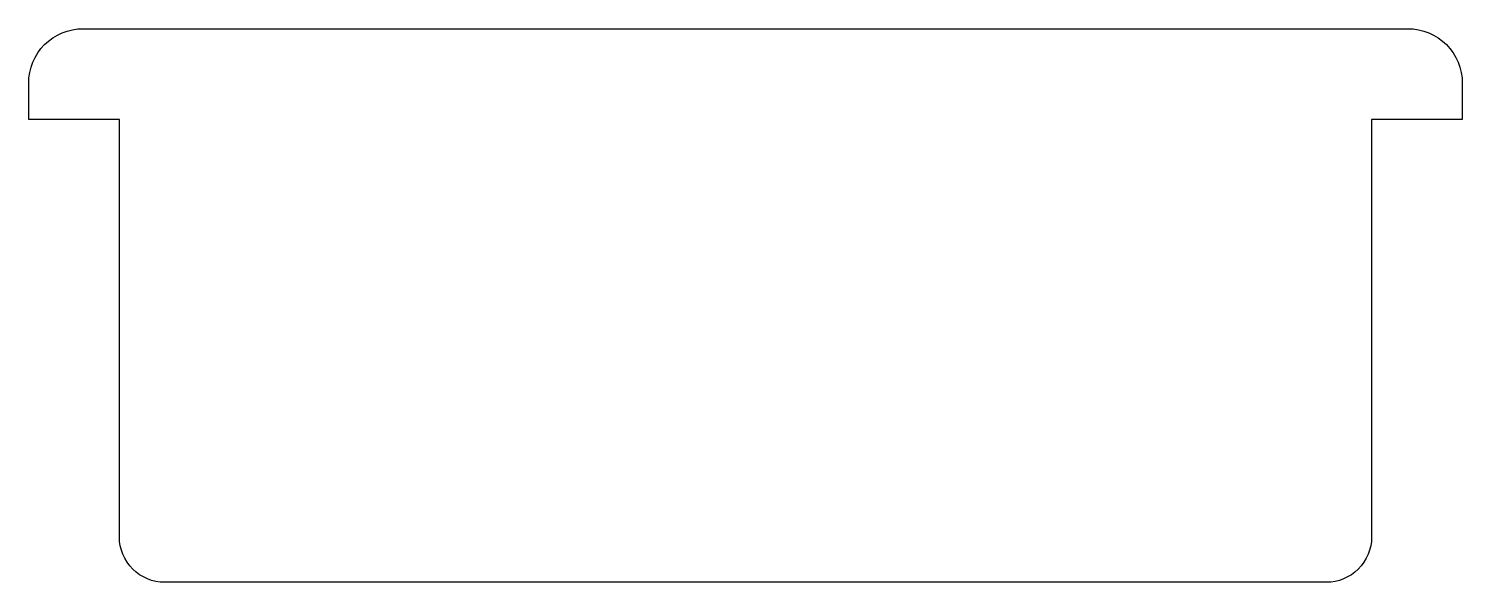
# Model space of a CAD drawing. Header units: millimetres. Extents: x 10.8 to 89.8, y -35 to -4.5.
import ezdxf

# ---------------------------------------------------------------- set-up
doc = ezdxf.new("R2010")
doc.units = ezdxf.units.MM
doc.layers.get('0').update_dxf_attribs({"linetype": 'CONTINUOUS'})

msp = doc.modelspace()

# ---------------------------------------------------------------- linework, layer by layer
msp.add_lwpolyline([(18.278, -34.99, -0.414214), (15.778, -32.49), (15.778, -9.49), (10.778, -9.49), (10.778, -7.49, -0.414214), (13.778, -4.49), (86.778, -4.49, -0.414214), (89.778, -7.49), (89.778, -9.49), (84.778, -9.49), (84.778, -32.49, -0.414214), (82.278, -34.99)], format="xyb", close=True)

doc.saveas('drawing.dxf')
